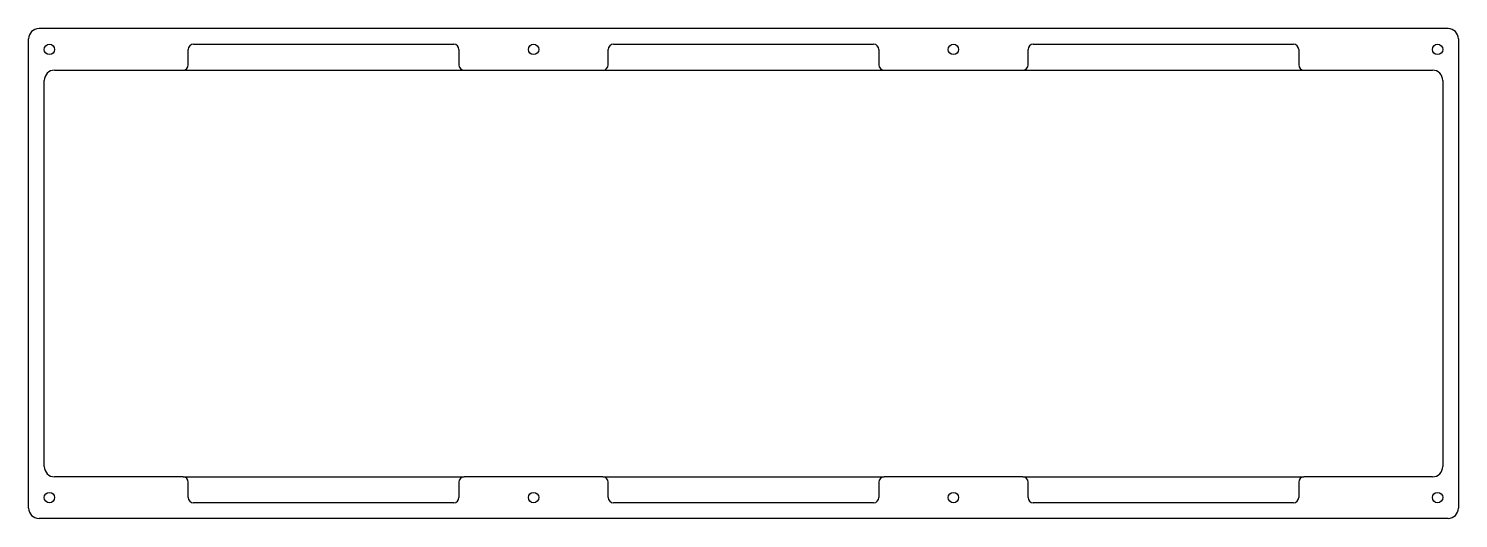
# Model space of a CAD drawing. Header units: millimetres. Extents: x 7 to 281, y 9 to 103.
import ezdxf

# ---------------------------------------------------------------- set-up
doc = ezdxf.new("R2010")
doc.units = ezdxf.units.MM

msp = doc.modelspace()

# ---------------------------------------------------------------- linework, layer by layer
for p, q in [((279.45, 102.88), (8.75, 102.88)), ((6.75, 10.68), (6.75, 100.88)), ((38.42, 99.88), (88.42, 99.88)), ((119.1, 99.88), (169.1, 99.88)), ((199.77, 99.88), (249.77, 99.88)), ((281.45, 100.88), (281.45, 10.68)), ((37.42, 95.88), (37.42, 98.88)), ((89.42, 98.88), (89.42, 95.88)), ((118.1, 95.88), (118.1, 98.88)), ((170.1, 98.88), (170.1, 95.88)), ((198.77, 95.88), (198.77, 98.88)), ((250.77, 98.88), (250.77, 95.88)), ((11.75, 94.88), (36.42, 94.88)), ((36.42, 94.88), (90.42, 94.88)), ((90.42, 94.88), (117.1, 94.88)), ((117.1, 94.88), (171.1, 94.88)), ((171.1, 94.88), (197.77, 94.88)), ((197.77, 94.88), (251.77, 94.88)), ((251.77, 94.88), (276.45, 94.88)), ((9.75, 18.68), (9.75, 92.88)), ((278.45, 92.88), (278.45, 18.68)), ((36.42, 16.68), (11.75, 16.68)), ((36.42, 16.68), (90.42, 16.68)), ((117.1, 16.68), (90.42, 16.68)), ((117.1, 16.68), (171.1, 16.68)), ((197.77, 16.68), (171.1, 16.68)), ((197.77, 16.68), (251.77, 16.68)), ((276.45, 16.68), (251.77, 16.68)), ((37.42, 12.68), (37.42, 15.68)), ((89.42, 15.68), (89.42, 12.68)), ((118.1, 12.68), (118.1, 15.68)), ((170.1, 15.68), (170.1, 12.68)), ((198.77, 12.68), (198.77, 15.68)), ((250.77, 15.68), (250.77, 12.68)), ((88.42, 11.68), (38.42, 11.68)), ((169.1, 11.68), (119.1, 11.68)), ((249.77, 11.68), (199.77, 11.68)), ((279.45, 8.68), (8.75, 8.68))]:
    msp.add_line(p, q)
for centre in [(10.75, 98.88), (103.76, 98.88), (184.43, 98.88), (277.45, 98.88), (10.75, 12.68), (103.76, 12.68), (184.43, 12.68), (277.45, 12.68)]:
    msp.add_circle(centre, 1)
for centre, radius, start, end in [((8.75, 100.88), 2, 90, 180), ((279.45, 100.88), 2, 0, 90), ((38.42, 98.88), 1, 90, 180), ((88.42, 98.88), 1, 0, 90), ((119.1, 98.88), 1, 90, 180), ((169.1, 98.88), 1, 0, 90), ((199.77, 98.88), 1, 90, 180), ((249.77, 98.88), 1, 0, 90), ((11.75, 92.88), 2, 90, 180), ((36.42, 95.88), 1, 270, 0), ((90.42, 95.88), 1, 180, 270), ((117.1, 95.88), 1, 270, 0), ((171.1, 95.88), 1, 180, 270), ((197.77, 95.88), 1, 270, 0), ((251.77, 95.88), 1, 180, 270), ((276.45, 92.88), 2, 360, 90), ((11.75, 18.68), 2, 180, 270), ((36.42, 15.68), 1, 0, 90), ((90.42, 15.68), 1, 90, 180), ((117.1, 15.68), 1, 0, 90), ((171.1, 15.68), 1, 90, 180), ((197.77, 15.68), 1, 0, 90), ((251.77, 15.68), 1, 90, 180), ((276.45, 18.68), 2, 270, 360), ((38.42, 12.68), 1, 180, 270), ((88.42, 12.68), 1, 270, 0), ((119.1, 12.68), 1, 180, 270), ((169.1, 12.68), 1, 270, 0), ((199.77, 12.68), 1, 180, 270), ((249.77, 12.68), 1, 270, 0), ((8.75, 10.68), 2, 180, 270), ((279.45, 10.68), 2, 270, 0)]:
    msp.add_arc(centre, radius, start, end)

doc.saveas('drawing.dxf')
